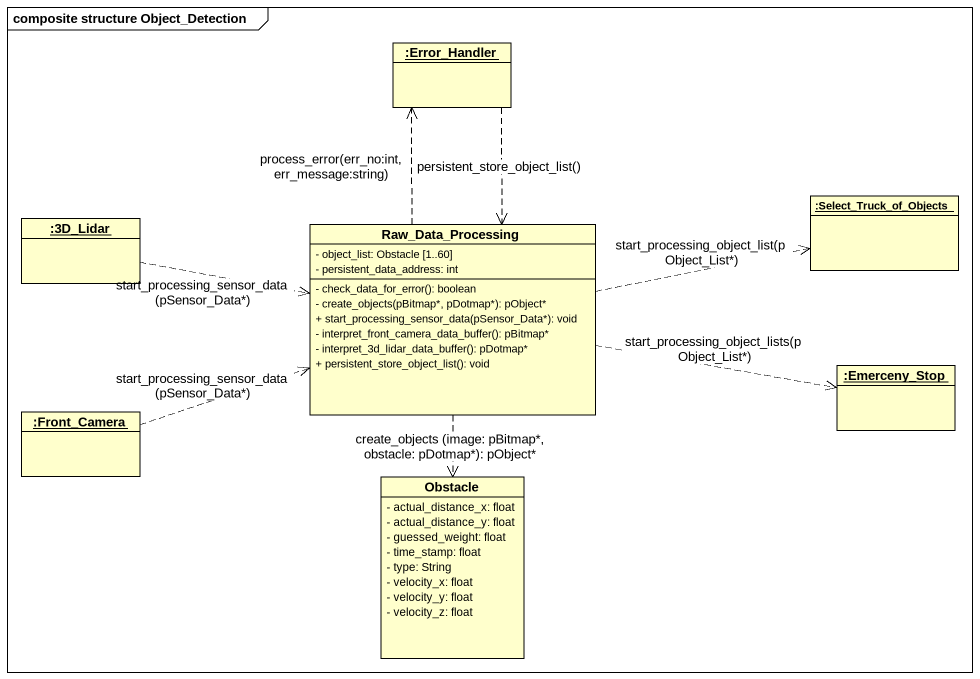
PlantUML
@startuml
mainframe composite structure Object_Detection
hide circle
hide empty members
skinparam classAttributeIconSize 0
object ":Error_Handler" as Error_Handler
object ":Select_Truck_of_Objects" as Select_Truck_of_Objects
object ":3D_Lidar" as o3D_Lidar
class Raw_Data_Processing {
  - object_list: Obstacle [1..60]
  - persistent_data_address: int
  - check_data_for_error(): boolean
  - create_objects(pBitmap*, pDotmap*): pObject*
  + start_processing_sensor_data(pSensor_Data*): void
  - interpret_front_camera_data_buffer(): pBitmap*
  - interpret_3d_lidar_data_buffer(): pDotmap*
  + persistent_store_object_list(): void
}
object ":Emerceny_Stop" as Emerceny_Stop
object ":Front_Camera" as Front_Camera
class Obstacle {
  - actual_distance_x: float
  - actual_distance_y: float
  - guessed_weight: float
  - time_stamp: float
  - type: String
  - velocity_x: float
  - velocity_y: float
  - velocity_z: float
}
Error_Handler ..> Raw_Data_Processing : persistent_store_object_list()
o3D_Lidar .right.> Raw_Data_Processing : start_processing_sensor_data (pSensor_Data*)
Raw_Data_Processing .up.> Error_Handler : process_error(err_no:int, err_message:string)
Raw_Data_Processing .right.> Select_Truck_of_Objects : start_processing_object_list(pObject_List*)
Raw_Data_Processing .right.> Emerceny_Stop : start_processing_object_lists(pObject_List*)
Raw_Data_Processing ..> Obstacle : create_objects (image: pBitmap*, obstacle: pDotmap*): pObject*
Front_Camera .right.> Raw_Data_Processing : start_processing_sensor_data (pSensor_Data*)
@enduml
